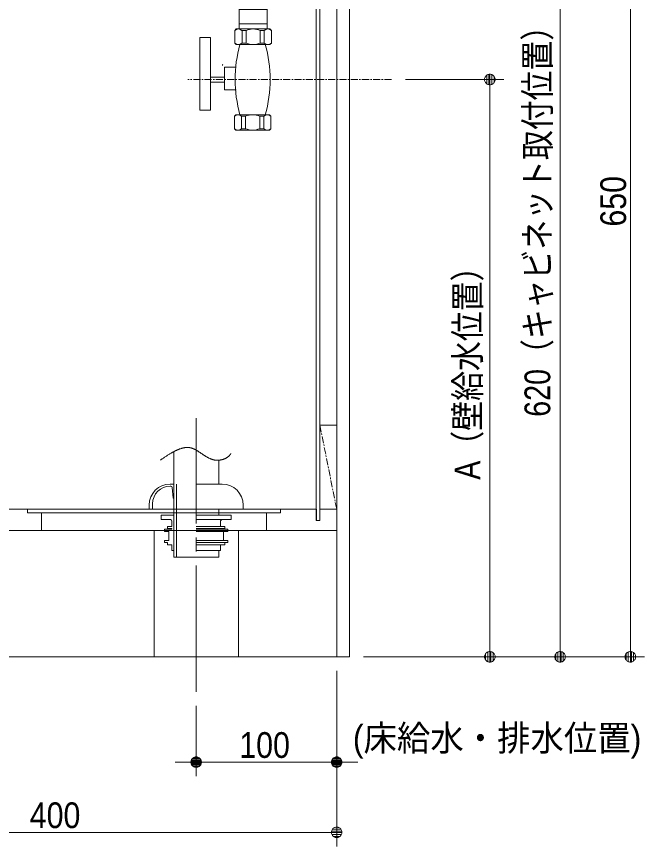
# Model space of a CAD drawing. Units: millimetres, scale not verified. Extents: x -3031 to 3031, y -1522 to 1522.
# Drawn here: x -231 to 216, y -1035 to -444 of the extents above; entities that cross this region are included whole.
import ezdxf
from ezdxf.enums import TextEntityAlignment as Align

# ---------------------------------------------------------------- set-up
doc = ezdxf.new("R2010")
doc.units = ezdxf.units.MM
doc.header["$LTSCALE"] = 10
doc.linetypes.add('CHAIN1', pattern=[8, 5, -1, 1, -1])
doc.linetypes.add('CHAIN2', pattern=[12, 9, -1, 1, -1])
for name, color, linetype, lineweight in [('0-1_5ボウル・キャビネット', 7, 'Continuous', 9), ('0-2_2寸法-1', 7, 'Continuous', 9), ('0-3_0', 7, 'Continuous', 9), ('0-4_4給排水', 7, 'Continuous', 9), ('0-5_2寸法-2', 7, 'Continuous', 9)]:
    doc.layers.add(name, color=color, linetype=linetype, lineweight=lineweight)
doc.styles.add('ＭＳ Ｐゴシック', font='')
doc.styles.get('ＭＳ Ｐゴシック').set_extended_font_data('MS PGothic')

# ---------------------------------------------------------------- blocks, each defined once
blk = doc.blocks.new('_Dot')
at = {"layer": '0-3_0'}
for p, q in [((-5, 0), (-10, 0)), ((4.89, 1), (-4.89, 1)), ((3.99, 3), (-3.99, 3)), ((4.58, -1.99), (-4.58, -1.99)), ((3, -3.99), (-3, -3.99))]:
    blk.add_line(p, q, dxfattribs=at)
for points in [[(5, 0), (4.96, 0.63), (4.84, 1.24), (4.65, 1.84), (4.38, 2.41), (4.05, 2.94), (3.64, 3.42), (3.19, 3.85), (2.68, 4.22), (2.13, 4.52), (1.55, 4.76), (0.94, 4.91), (0.31, 4.99), (-0.31, 4.99), (-0.94, 4.91), (-1.55, 4.76), (-2.13, 4.52), (-2.68, 4.22), (-3.19, 3.85), (-3.64, 3.42), (-4.05, 2.94), (-4.38, 2.41), (-4.65, 1.84), (-4.84, 1.24), (-4.96, 0.63), (-5, 0), (0, 0)], [(-5, 0), (-4.96, -0.63), (-4.84, -1.24), (-4.65, -1.84), (-4.38, -2.41), (-4.05, -2.94), (-3.64, -3.42), (-3.19, -3.85), (-2.68, -4.22), (-2.13, -4.52), (-1.55, -4.76), (-0.94, -4.91), (-0.31, -4.99), (0.31, -4.99), (0.94, -4.91), (1.55, -4.76), (2.13, -4.52), (2.68, -4.22), (3.19, -3.85), (3.64, -3.42), (4.05, -2.94), (4.38, -2.41), (4.65, -1.84), (4.84, -1.24), (4.96, -0.63), (5, 0), (0, 0)]]:
    blk.add_lwpolyline(points, close=True, dxfattribs=at)
blk = doc.blocks.new('グループ-6')
at = {"layer": '0-1_5ボウル・キャビネット', "linetype": 'CHAIN1'}
blk.add_line((8910, -7950), (8790, -7350), dxfattribs=at)
at = {"layer": '0-1_5ボウル・キャビネット'}
blk.add_lwpolyline([(8910, -7950), (8790, -7950), (8790, -7350), (8910, -7350)], close=True, dxfattribs=at)
blk = doc.blocks.new('グループ-8')
at = {"layer": '0-4_4給排水'}
for p, q in [((7714.7, -7559.9), (7714.8, -7559.9)), ((7723.4, -7554.6), (7723.4, -7554.6)), ((7732.1, -7549.4), (7733.2, -7548.7)), ((7739.8, -7544.9), (7739.9, -7544.9)), ((7753.1, -7537.7), (7755.3, -7536.6)), ((7762, -7533.2), (7762, -7533.2)), ((7768.7, -7530), (7768.7, -7530)), ((7775.4, -7527), (7775.4, -7527)), ((7782.1, -7524.2), (7782.1, -7524.2)), ((7788.8, -7521.6), (7788.9, -7521.6)), ((7795.5, -7519.2), (7795.5, -7519.2)), ((7802.2, -7517), (7802.2, -7517)), ((7808.8, -7515.1), (7808.9, -7515.1)), ((7815.5, -7513.5), (7816.6, -7513.2)), ((7821, -7512.3), (7821, -7512.3)), ((7825.4, -7511.5), (7825.4, -7511.5)), ((7829.8, -7510.8), (7829.8, -7510.8)), ((7834.2, -7510.3), (7834.2, -7510.3)), ((7838.5, -7510), (7838.5, -7510)), ((7842.8, -7509.7), (7842.8, -7509.7)), ((7847.1, -7509.6), (7847.1, -7509.6)), ((7851.4, -7509.7), (7851.4, -7509.7)), ((7855.7, -7510), (7855.7, -7510)), ((7864.1, -7510.9), (7865.2, -7511.1)), ((7871.2, -7512.3), (7872.3, -7512.5)), ((7879.9, -7514.7), (7879.9, -7514.7)), ((7883.6, -7515.9), (7883.6, -7515.9)), ((7887.4, -7517.3), (7887.4, -7517.4)), ((7891.1, -7518.9), (7891.1, -7518.9)), ((7894.8, -7520.5), (7894.8, -7520.5)), ((7898.5, -7522.3), (7898.5, -7522.3)), ((7902.2, -7524.1), (7902.2, -7524.1)), ((7905.9, -7526.1), (7905.9, -7526.1)), ((7909.5, -7528.1), (7909.6, -7528.1)), ((7913.2, -7530.2), (7913.2, -7530.2)), ((7916.8, -7532.4), (7916.9, -7532.4)), ((7920.5, -7534.6), (7921.4, -7535.2)), ((7926.9, -7538.7), (7926.9, -7538.7)), ((7932.3, -7542.3), (7932.3, -7542.3)), ((7937.8, -7546), (7937.8, -7546)), ((7943.3, -7549.7), (7943.3, -7549.8)), ((7948.8, -7553.5), (7948.8, -7553.5)), ((7954.3, -7557.3), (7954.3, -7557.3)), ((7959.9, -7561.1), (7959.9, -7561.1)), ((8151.9, -7560.3), (8152.3, -7559.7)), ((8154.6, -7556.2), (8154.9, -7555.6)), ((7657.3, -7598.3), (7658.7, -7597.3)), ((7663.6, -7594), (7665.1, -7593)), ((7673, -7587.6), (7673, -7587.5)), ((7681.1, -7582), (7681.1, -7582)), ((7689.3, -7576.5), (7689.4, -7576.5)), ((7697.7, -7570.9), (7697.7, -7570.9)), ((7706.2, -7565.4), (7706.2, -7565.4)), ((7965.5, -7564.8), (7965.5, -7564.8)), ((7982.6, -7575.6), (7982.6, -7575.6)), ((7988.4, -7578.9), (7988.4, -7578.9)), ((7994.3, -7582.1), (7994.3, -7582.1)), ((8000.3, -7585.1), (8000.3, -7585.2)), ((8006.4, -7588), (8007.4, -7588.4)), ((8024, -7594.6), (8025.1, -7595)), ((8031.5, -7596.7), (8031.6, -7596.7)), ((8038.1, -7598.2), (8038.1, -7598.2)), ((8044.8, -7599.2), (8046.1, -7599.4)), ((8052.5, -7600), (8052.7, -7600.1)), ((8064.8, -7600.3), (8064.9, -7600.3)), ((8070, -7770), (8070, -7600.1)), ((8071, -7600), (8071, -7600)), ((8077.2, -7599.4), (8077.2, -7599.4)), ((8083.3, -7598.6), (8083.3, -7598.6)), ((8089.4, -7597.4), (8089.4, -7597.4)), ((8095.4, -7596), (8095.4, -7596)), ((8101.3, -7594.3), (8101.4, -7594.3)), ((8107.2, -7592.3), (8107.2, -7592.3)), ((8112.8, -7590.1), (8112.9, -7590.1)), ((8118.3, -7587.6), (8119, -7587.2)), ((8123, -7585.1), (8123, -7585.1)), ((8130.6, -7580.5), (8131.8, -7579.7)), ((8135.4, -7577.1), (8135.4, -7577.1)), ((8138.8, -7574.4), (8138.8, -7574.4)), ((8142, -7571.5), (8142, -7571.5)), ((8145.1, -7568.5), (8145.1, -7568.5)), ((8147.9, -7565.3), (8148.4, -7564.8)), ((7725, -7770), (7750, -7770)), ((7725, -7785), (7729.3, -7785)), ((7770, -7770), (7770, -8290.1)), ((8095, -7770), (7910, -7770)), ((7600, -7950), (7600, -7910)), ((7575, -7950), (7575, -7920)), ((7575, -7950), (7750, -7950)), ((8245, -7950), (7910, -7950)), ((8070, -7950), (8070, -7992)), ((8245, -7950), (8245, -7920)), ((8082.5, -8037), (8082.5, -8072)), ((8082.5, -8087), (8082.5, -8092)), ((8105, -8107), (8105, -8172)), ((8070, -8288.7), (8070, -8290.1))]:
    blk.add_line(p, q, dxfattribs=at)
for points in [[(8070, -8242), (8070, -8290.1), (7750, -8290.1), (7750, -7539.4)], [(7739.3, -7794.3), (7745, -7870), (7750, -7870)], [(7722.5, -8022), (7660, -8022), (7660, -7992), (7750, -7992)], [(7910, -8022), (8160, -8022), (8160, -7992), (7910, -7992)], [(7750, -8242), (7737.5, -8242), (7737.5, -8202), (7705, -8202), (7705, -8187), (7685, -8187), (7685, -8172), (7715, -8172), (7715, -8107), (7685, -8107), (7685, -8092), (7737.5, -8092), (7737.5, -8087), (7705, -8087), (7705, -8072), (7737.5, -8072), (7737.5, -8037)], [(7910, -8087), (8115, -8087), (8115, -8072), (7910, -8072)], [(7910, -8092), (8135, -8092), (8135, -8107), (7910, -8107)], [(7910, -8172), (8135, -8172), (8135, -8187), (7910, -8187)], [(8115, -8187), (8115, -8202), (7910, -8202)], [(8082.5, -8202), (8082.5, -8242), (7910, -8242)]]:
    blk.add_lwpolyline(points, dxfattribs=at)
for centre, radius, start, end in [((8162.9, -8273.6), 842.7, 122.12736, 122.81649), ((8095.7, -8166.6), 716.3, 121.31336, 122.12707), ((8043.5, -8080.7), 615.9, 120.36826, 121.31336), ((7935, -7893.1), 399.1, 119.27762, 120.36826), ((8097.4, -8182.7), 731.2, 118.68579, 119.27762), ((7904.9, -7830.9), 330.2, 117.37518, 118.68579), ((7887.3, -7791.3), 286.9, 115.88649, 117.37518), ((7992.5, -8008), 527.7, 115.08633, 115.88649), ((7869.4, -7745.1), 237.4, 113.31914, 115.08633), ((7947.9, -7927.2), 435.8, 112.36954, 113.31914), ((7857, -7706), 196.6, 110.28112, 112.36954), ((7914, -7860.2), 361, 109.16146, 110.28112), ((7849.1, -7673.4), 163.2, 106.70623, 109.16146), ((7888.5, -7804.3), 299.9, 105.39267, 106.70623), ((7845, -7646.3), 136.1, 102.52283, 105.39267), ((7852.5, -7674.9), 165.6, 100.97111, 102.52283), ((7851, -7666.8), 157.3, 99.35164, 100.97111), ((7849.6, -7658.3), 148.8, 97.65293, 99.35164), ((7848.6, -7650.5), 140.9, 95.87353, 97.65293), ((7847.9, -7643.4), 133.8, 94.01255, 95.87353), ((7847.4, -7637), 127.3, 92.0697, 94.01255), ((7847.2, -7631.1), 121.5, 90.0455, 92.0697), ((7847.2, -7625.9), 116.3, 87.9413, 90.0455), ((7847.4, -7621.4), 111.7, 85.75952, 87.9413), ((7847.7, -7617.4), 107.8, 83.50354, 85.75952), ((7848, -7614.6), 104.9, 81.18659, 83.50354), ((7853.8, -7584.3), 74.1, 76.44524, 81.18659), ((7847.7, -7614.5), 104.8, 74.28522, 76.44524), ((7845.9, -7620.8), 111.5, 72.25374, 74.28522), ((7843.5, -7628.3), 119.3, 70.34642, 72.25374), ((7840.5, -7636.9), 128.4, 68.56507, 70.34642), ((7836.6, -7646.8), 139, 66.90964, 68.56507), ((7831.7, -7658.2), 151.4, 65.37909, 66.90964), ((7825.7, -7671.3), 165.9, 63.9715, 65.37909), ((7818.3, -7686.5), 182.8, 62.68436, 63.9715), ((7809.2, -7704.3), 202.8, 61.51472, 62.68436), ((7797.9, -7725.1), 226.5, 60.45939, 61.51472), ((7783.8, -7750), 255.1, 59.51509, 60.45939), ((7766, -7780.3), 290.1, 58.67854, 59.51509), ((7748.5, -7809.1), 323.9, 57.92367, 58.67854), ((7750.4, -7808.1), 322.1, 56.77312, 57.92367), ((7467.7, -8239.7), 838, 56.32815, 56.77312), ((7572.2, -8083), 649.6, 55.74767, 56.32815), ((6671.3, -9406), 2250.2, 55.57927, 55.74767), ((2852.7, -14978.6), 9005.7, 55.53685, 55.57927), ((10215.5, -4250.9), 4005.6, 235.53685, 235.63252), ((8407.1, -6895.3), 802, 235.63252, 236.11258), ((8564.8, -6660.4), 1085, 236.11258, 236.46799), ((8092.6, -7517.9), 72.9, 319.95484, 322.1786), ((8093.5, -7518.6), 71.7, 322.1786, 324.43989), ((8110.3, -7529.8), 51.6, 324.43989, 329.14634), ((8097.8, -7521.5), 66.6, 329.14727, 331.57842), ((8098.5, -7521.8), 65.8, 331.57842, 332.80943), ((5775.4, -4854.3), 3327.3, 304.40204, 304.44227), ((2374.9, 107.3), 9342.4, 304.44227, 304.4784), ((10966.5, -12400.4), 5831.9, 124.38465, 124.4784), ((9140.1, -9731.3), 2597.7, 124.17028, 124.38465), ((8631.9, -8982.6), 1692.8, 123.83636, 124.17028), ((8395.3, -8629.5), 1267.7, 123.3851, 123.83636), ((8256.3, -8418.5), 1015.1, 122.81649, 123.3851), ((8178.4, -7243.6), 385.4, 236.46799, 237.47019), ((8307.3, -7041.5), 625, 237.47014, 238.08784), ((8109.7, -7358.8), 251.3, 238.08812, 239.62323), ((8201.5, -7202.2), 432.8, 239.62399, 240.51258), ((8079, -7418.9), 183.9, 240.51258, 242.60038), ((8145.1, -7291.4), 327.5, 242.60038, 243.76943), ((8064, -7456), 144, 243.76943, 246.42492), ((8076.4, -7430.3), 172.4, 246.42492, 247.90114), ((8072.9, -7438.9), 163.2, 247.90114, 249.46084), ((8069.6, -7447.6), 154, 249.46103, 251.11443), ((8067.5, -7453.8), 147.4, 251.11412, 252.84108), ((8055.2, -7497.6), 101.9, 252.84108, 256.59773), ((8076.2, -7409.2), 192.8, 256.59773, 258.58861), ((8056.3, -7508.2), 91.8, 258.58861, 262.80499), ((8060.4, -7486.1), 114.2, 262.80499, 266.0309), ((8061.4, -7473.6), 126.8, 266.0309, 268.78595), ((8061.5, -7470.4), 130, 268.78595, 271.47249), ((8061.4, -7467.1), 133.2, 271.47249, 274.11234), ((8061.3, -7465.1), 135.2, 274.11234, 276.72649), ((8061.2, -7464.4), 135.9, 276.72649, 279.33616), ((8061.3, -7465), 135.3, 279.33616, 281.96088), ((8061.8, -7467.2), 133.1, 281.96152, 284.623), ((8062.7, -7470.4), 129.8, 284.623, 287.34108), ((8064, -7474.5), 125.5, 287.34108, 290.13652), ((8065.7, -7479.3), 120.4, 290.13652, 293.03041), ((8068, -7484.6), 114.6, 293.03041, 296.04416), ((8083.3, -7514.2), 81.3, 296.04416, 299.20724), ((8046.8, -7448.8), 156.2, 299.20724, 300.83791), ((8088.5, -7518.7), 74.8, 300.83791, 304.24283), ((8092.8, -7522.3), 69.4, 304.24283, 307.85308), ((8053.9, -7472.3), 132.8, 307.85308, 309.72287), ((8098.6, -7526), 62.9, 309.72287, 313.64921), ((8059, -7484.5), 120.2, 313.64921, 315.68753), ((8104.1, -7528.5), 57.2, 315.68753, 319.95484), ((7725, -7920), 150, 90, 180), ((7725, -7910), 125, 90, 180), ((7729.3, -7795), 10, 4.28915, 90), ((8095, -7920), 150, 0, 90), ((7722.5, -8037), 15, 0, 90), ((8097.5, -8037), 15, 90, 180)]:
    blk.add_arc(centre, radius, start, end, dxfattribs=at)
blk = doc.blocks.new('グループ-24')
at = {"layer": '0-4_4給排水'}
for p, q in [((8286.5, -1352), (8286.5, -1293)), ((8290.5, -1285), (8429.5, -1285)), ((8433.5, -1293), (8433.5, -1352)), ((8286.5, -1422), (8286.5, -1388)), ((8290.5, -1380), (8290.5, -1360)), ((8429.5, -1380), (8429.5, -1360)), ((8433.5, -1388), (8433.5, -1422)), ((8286.5, -1458), (8286.5, -1492)), ((8290.5, -1450), (8290.5, -1430)), ((8429.5, -1450), (8429.5, -1430)), ((8433.5, -1492), (8433.5, -1458)), ((8286.5, -1567), (8286.5, -1528)), ((8290.5, -1520), (8290.5, -1500)), ((8429.5, -1520), (8429.5, -1500)), ((8433.5, -1528), (8433.5, -1567)), ((8247.1, -3390.1), (8290.9, -2091.9)), ((8427.9, -2096.5), (8384, -3394.7)), ((8246.5, -3907), (8246.5, -3423.9)), ((8383.5, -3423.9), (8383.5, -3907)), ((8242.5, -3999.6), (8242.5, -4034.4)), ((8246, -3967), (8384, -3967)), ((8246, -3967), (8246, -3992)), ((8384, -3992), (8246, -3992)), ((8384, -3967), (8384, -3992)), ((8387.5, -4034.4), (8387.5, -3999.6)), ((8242.5, -4074.6), (8242.5, -4109.4)), ((8246, -4042), (8384, -4042)), ((8246, -4042), (8246, -4067)), ((8384, -4067), (8246, -4067)), ((8384, -4042), (8384, -4067)), ((8387.5, -4109.4), (8387.5, -4074.6)), ((8246, -4117), (8384, -4117)), ((8246, -4117), (8246, -4142)), ((8384, -4117), (8384, -4142)), ((8242.5, -4149.6), (8242.5, -4177)), ((8384, -4142), (8246, -4142)), ((8252.5, -4187), (8377.5, -4187)), ((8375, -4192), (8255, -4192)), ((8387.5, -4177), (8387.5, -4149.6)), ((8251.3, -4202.8), (8251.3, -4311.2)), ((8269.2, -4202.8), (8251.3, -4202.8)), ((8269.2, -4202.8), (8269.2, -4311.2)), ((8360.8, -4202.8), (8360.8, -4311.2)), ((8378.7, -4202.8), (8360.8, -4202.8)), ((8378.7, -4202.8), (8378.7, -4311.2)), ((8251.3, -4311.2), (8269.2, -4311.2)), ((8360.8, -4311.2), (8378.7, -4311.2)), ((8215, -4362), (8315, -4362)), ((8231.5, -4357), (8231.5, -4317)), ((8240, -4337), (8315, -4337)), ((8390, -4337), (8315, -4337)), ((8415, -4362), (8315, -4362)), ((8398.5, -4357), (8398.5, -4317)), ((8215, -4392.3), (8415, -4392.3)), ((8215, -4492.3), (8415, -4492.3)), ((8265, -4540), (8236.1, -4540)), ((8236.1, -4630), (8236.1, -4540)), ((8265, -4630), (8265, -4540)), ((8365, -4630), (8365, -4540)), ((8393.9, -4540), (8365, -4540)), ((8393.9, -4630), (8393.9, -4540)), ((8236.1, -4630), (8265, -4630)), ((8365, -4630), (8393.9, -4630)), ((8192.7, -4802.5), (8111, -4802.5)), ((8111, -4802.5), (8111, -4962.5)), ((8111, -4962.5), (8194.5, -4962.5)), ((8261.9, -5150), (8233, -5150)), ((8233, -5150), (8233, -5240)), ((8261.9, -5150), (8261.9, -5240)), ((8361.9, -5150), (8361.9, -5240)), ((8390.8, -5150), (8361.9, -5150)), ((8390.8, -5150), (8390.8, -5240)), ((8233, -5240), (8261.9, -5240)), ((8361.9, -5240), (8390.8, -5240))]:
    blk.add_line(p, q, dxfattribs=at)
at = {"layer": '0-4_4給排水', "linetype": 'CHAIN1'}
blk.add_line((9300, -4890), (7850, -4890), dxfattribs=at)
at = {"layer": '0-4_4給排水'}
for points in [[(8429.5, -1360), (8360, -1360), (8290.5, -1360)], [(8290.5, -1380), (8360, -1380), (8429.5, -1380)], [(8429.5, -1430), (8360, -1430), (8290.5, -1430)], [(8429.5, -1450), (8360, -1450), (8290.5, -1450)], [(8290.5, -1500), (8360, -1500), (8429.5, -1500)], [(8290.5, -1520), (8360, -1520), (8429.5, -1520)], [(8429.5, -1575), (8360, -1575), (8290.5, -1575)], [(8291.5, -2058.1), (8291.5, -1575), (8428.5, -1575), (8428.5, -2058.1)], [(8387.5, -3959.4), (8387.5, -3907), (8242.5, -3907), (8242.5, -3959.4)], [(8260, -4187), (8255, -4192), (8255, -4197)], [(8375, -4197), (8375, -4192), (8370, -4187)], [(8215, -4530), (8215, -4362), (8220, -4357), (8410, -4357), (8415, -4362), (8415, -4530)], [(8240, -4317), (8240, -4337), (8231.5, -4345.5)], [(8390, -4317), (8390, -4337), (8398.5, -4345.5)]]:
    blk.add_lwpolyline(points, dxfattribs=at)
for points in [[(8415, -4197), (8425, -4202.8), (8425, -4311.2), (8415, -4317), (8215, -4317), (8205, -4311.2), (8205, -4202.8), (8215, -4197)], [(8185, -4540), (8185, -4630), (8195, -4640), (8435, -4640), (8445, -4630), (8445, -4540), (8435, -4530), (8195, -4530)], [(7936, -4590), (8011, -4590), (8011, -5107.9), (7936, -5107.9)], [(8011, -4872.5), (8111, -4872.5), (8111, -4907.5), (8011, -4907.5)], [(8181.9, -5240), (8181.9, -5150), (8191.9, -5140), (8431.9, -5140), (8441.9, -5150), (8441.9, -5240), (8431.9, -5250), (8191.9, -5250)]]:
    blk.add_lwpolyline(points, close=True, dxfattribs=at)
for centre, radius, start, end in [((8296.5, -1293), 10, 126.8699, 180), ((8423.5, -1293), 10, 0, 53.1301), ((8296.5, -1352), 10, 180, 233.1301), ((8423.5, -1352), 10, 306.8699, 0), ((8296.5, -1388), 10, 126.8699, 180), ((8423.5, -1388), 10, 0, 53.1301), ((8296.5, -1422), 10, 180, 233.1301), ((8296.5, -1458), 10, 126.8699, 180), ((8423.5, -1422), 10, 306.8699, 0), ((8423.5, -1422), 10, 306.8699, 0), ((8423.5, -1458), 10, 0, 53.1301), ((8296.5, -1492), 10, 180, 233.1301), ((8296.5, -1528), 10, 126.8699, 180), ((8423.5, -1492), 10, 306.8699, 0), ((8423.5, -1528), 10, 0, 53.1301), ((8296.5, -1567), 10, 180, 233.1301), ((8423.5, -1567), 10, 306.8699, 0), ((7291.5, -2058.1), 1000, 358.06506, 0), ((7291.5, -2058.1), 1137, 358.06506, 0), ((9246.5, -3423.9), 1000, 178.06506, 180), ((9246.5, -3423.9), 863, 178.06506, 180), ((8252.5, -3959.4), 10, 180, 229.4584), ((8252.5, -3999.6), 10, 130.54158, 180), ((8377.5, -3959.4), 10, 310.5416, 0), ((8377.5, -3999.6), 10, 0, 49.4584), ((8252.5, -4034.4), 10, 180, 229.4584), ((8252.5, -4074.6), 10, 130.5416, 180), ((8377.5, -4034.4), 10, 310.54169, 0), ((8377.5, -4074.6), 10, 0, 49.4584), ((8252.5, -4109.4), 10, 180, 229.4584), ((8377.5, -4109.4), 10, 310.54169, 0), ((8252.5, -4149.6), 10, 130.54158, 180), ((8252.5, -4177), 10, 180, 270), ((8377.5, -4177), 10, 270, 0), ((8377.5, -4149.6), 10, 0, 49.4584), ((8228.2, -4246.3), 49.3, 61.99875, 118.00126), ((8315, -4381.7), 184.7, 90, 104.36233), ((8315, -4381.7), 184.7, 75.63768, 90), ((8401.8, -4246.3), 49.3, 61.99874, 118.00126), ((8228.2, -4267.7), 49.3, 241.99874, 298.00126), ((8315, -4132.3), 184.7, 255.63767, 270), ((8315, -4132.3), 184.7, 270, 284.3623), ((8401.8, -4267.7), 49.3, 241.99874, 298.00126), ((8210.5, -4567.6), 37.6, 47.23272, 132.76726), ((8315, -4660), 130, 90, 112.61986), ((8315, -4660), 130, 67.38014, 90), ((8419.5, -4567.6), 37.6, 47.23275, 132.76725), ((8210.5, -4602.4), 37.6, 227.23275, 312.76725), ((9097.2, -4890), 910.4, 164.06083, 195.93917), ((8315, -4510), 130, 247.38013, 270), ((8315, -4510), 130, 270, 292.61987), ((8419.5, -4602.4), 37.6, 227.23276, 312.76725), ((7526.5, -4890), 910.4, 344.06083, 15.93917), ((8050, -4770.5), 50, 338.19859, 348.52166), ((8207.4, -5177.6), 37.6, 47.23275, 132.76725), ((8311.9, -5270), 130, 90, 112.61987), ((8311.9, -5270), 130, 67.38013, 90), ((8416.3, -5177.6), 37.6, 47.23275, 132.76725), ((8207.4, -5212.4), 37.6, 227.23275, 312.76725), ((8311.9, -5120), 130, 247.38014, 270), ((8311.9, -5120), 130, 270, 292.61986), ((8416.3, -5212.4), 37.6, 227.23272, 312.76725)]:
    blk.add_arc(centre, radius, start, end, dxfattribs=at)
blk = doc.blocks.new('グループ-26')
at = {"layer": '0-4_4給排水'}
blk.add_blockref('グループ-24', (0, 0), dxfattribs=at)

msp = doc.modelspace()

# ---------------------------------------------------------------- linework, layer by layer
at = {"layer": '0-1_5ボウル・キャビネット'}
for p, q in [((-2.75, -900), (-2.75, 200)), ((-212.75, -797.5), (-212.75, -810)), ((-52.75, -797.5), (-52.75, -810))]:
    msp.add_line(p, q, dxfattribs=at)
at = {"layer": '0-1_5ボウル・キャビネット', "linetype": 'CHAIN2'}
msp.add_line((-102.75, -925), (-102.75, -730), dxfattribs=at)
at = {"layer": '0-1_5ボウル・キャビネット'}
for points in [[(-443.75, -900), (6.25, -900), (6.25, 200)], [(-17.25, -250), (-17.25, -803), (-14.75, -803), (-14.75, -250)]]:
    msp.add_lwpolyline(points, dxfattribs=at)
for points in [[(-382.75, -90), (-2.75, -90), (-2.75, -900), (-382.75, -900)], [(-14.77, -803), (-17.23, -803), (-17.23, -795), (-382.75, -795), (-382.75, -810), (-2.75, -810), (-2.75, -795), (-14.77, -795)], [(-222.75, -795), (-42.75, -795), (-42.75, -797.5), (-222.75, -797.5)]]:
    msp.add_lwpolyline(points, close=True, dxfattribs=at)
at = {"layer": '0-2_2寸法-1'}
for p, q in [((206.25, -257.5), (206.25, -892.5)), ((156.25, -287.5), (156.25, -892.5)), ((46.25, -489), (116.25, -489)), ((106.25, -496.5), (106.25, -892.5)), ((16.25, -900), (116.25, -900)), ((116.25, -900), (166.25, -900)), ((166.25, -900), (216.25, -900)), ((-2.75, -910), (-2.75, -985)), ((-102.75, -935), (-102.75, -985)), ((-95.25, -975), (-10.25, -975)), ((-2.75, -985), (-2.75, -1035)), ((-395.25, -1025), (-10.25, -1025))]:
    msp.add_line(p, q, dxfattribs=at)
at = {"layer": '0-4_4給排水'}
for p, q in [((-132.75, -810), (-132.75, -900)), ((-72.75, -810), (-72.75, -900))]:
    msp.add_line(p, q, dxfattribs=at)
at = {"layer": '0-5_2寸法-2'}
for p, q in [((-2.75, -910), (-2.75, -985)), ((-102.75, -935), (-102.75, -985)), ((-110.25, -975), (-117.76, -975)), ((-102.75, -975), (-2.75, -975)), ((4.75, -975), (12.26, -975))]:
    msp.add_line(p, q, dxfattribs=at)

# ---------------------------------------------------------------- block references
at = {"layer": '0-1_5ボウル・キャビネット', "xscale": 0.1, "yscale": 0.1}
msp.add_blockref('グループ-6', (-893.75, 0), dxfattribs=at)
at = {"layer": '0-2_2寸法-1', "xscale": 0.7503418, "yscale": 0.7503418}
for p, rotation in [((106.25, -489), 90), ((106.25, -900), 270), ((156.25, -900), 270), ((206.25, -900), 270), ((-102.75, -975), 180)]:
    msp.add_blockref('_Dot', p, dxfattribs=dict(at, rotation=rotation))
for p in [(-2.75, -975), (-2.75, -1025)]:
    msp.add_blockref('_Dot', p, dxfattribs=at)
at = {"layer": '0-4_4給排水', "xscale": 0.1, "yscale": 0.1}
for name in ['グループ-26', 'グループ-8']:
    msp.add_blockref(name, (-893.75, 0), dxfattribs=at)
at = {"layer": '0-5_2寸法-2', "xscale": 0.7503418, "yscale": 0.7503418}
msp.add_blockref('_Dot', (-102.75, -975), dxfattribs=at)
at = {"layer": '0-5_2寸法-2', "xscale": 0.7503418, "yscale": 0.7503418, "rotation": 180}
msp.add_blockref('_Dot', (-2.75, -975), dxfattribs=at)

# ---------------------------------------------------------------- texts
at = {"layer": '0-2_2寸法-1', "style": 'ＭＳ Ｐゴシック'}
for s, height, width, p in [('620（キャビネット取付位置）', 18.33, 0.85, (154.74, -729.1)), ('650', 18.33, 0.9, (208.73, -593.69)), ('A（壁給水位置）', 18.34, 0.85, (104.98, -773.94))]:
    msp.add_text(s, height=height, rotation=90, dxfattribs=dict(at, width=width)).set_placement(p, align=Align.BOTTOM_LEFT)
at = {"layer": '0-2_2寸法-1', "style": 'ＭＳ Ｐゴシック', "width": 0.9}
for s, p in [('100', (-72.06, -977.48)), ('400', (-221.19, -1027.48))]:
    msp.add_text(s, height=18.33, dxfattribs=at).set_placement(p, align=Align.BOTTOM_LEFT)
at = {"layer": '0-5_2寸法-2', "style": 'ＭＳ Ｐゴシック', "width": 0.95}
msp.add_text('(床給水・排水位置)', height=18.34, dxfattribs=at).set_placement((8.77, -972.51), align=Align.BOTTOM_LEFT)

doc.saveas('drawing.dxf')
